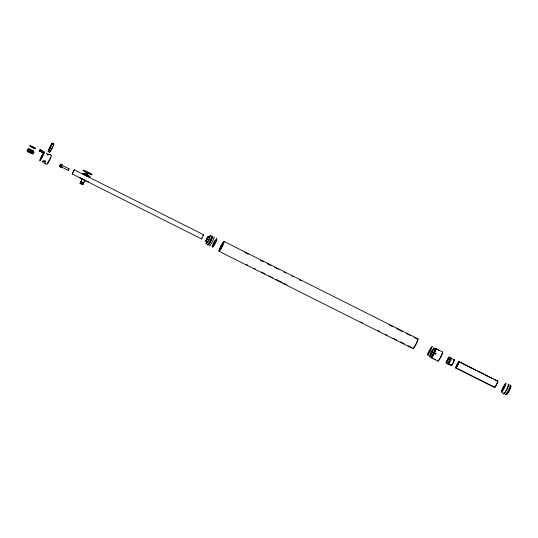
<?xml version="1.0" encoding="UTF-8"?>
<svg xmlns="http://www.w3.org/2000/svg" width="538" height="538" viewBox="0 0 538 538"><rect width="100%" height="100%" fill="white"/><g stroke="black" fill="none" stroke-linecap="round" stroke-linejoin="round"><path stroke-width="0.81" d="M216.343 238.448L216.774 238.811L216.579 238.28M60.101 167.083L61.695 164.157L61.413 164.372M62.038 165.314L69.019 168.824L68.568 169.961L68.265 170.385L61.278 166.881L61.352 166.524M68.265 170.385L68.508 169.645M428.1 354.905C427.562 355.356 431.489 349.707 431.698 347.777M50.411 150.31C50.646 151.346 53.094 146.571 52.442 146.356M62.058 165.401L61.89 165.859M212.638 246.727L215.698 240.15M431.785 346.687L432.33 346.66M45.017 160.499L44.23 162.227A5.104 0.612 -63.3 0 0 45.246 161.931L45.461 161.582L43.652 160.674L43.43 161.023A5.104 0.612 -63.3 0 1 42.341 161.629M53.538 144.043L51.991 143.269A5.104 0.612 -63.3 0 0 51.406 143.976L48.043 150.896A5.104 0.612 -63.3 0 0 48.077 151.487L49.281 150.068L52.253 143.727A5.104 0.612 -63.3 0 0 52.287 143.182L53.861 143.888M49.55 151.924A5.104 0.612 -63.3 0 0 49.63 152.267L50.834 150.848L53.807 144.507A5.104 0.612 -63.3 0 0 53.84 143.962M201.804 238.011L201.615 238.959L203.64 234.79L74.311 169.853L73.208 171.501L72.287 174.03L201.615 238.959M216.236 239.598C215.98 242.039 212.476 245.94 212.618 247.023M216.801 239.746C213.727 249.235 209.134 249.76 215.234 239.807M428.268 354.28L431.16 348.335M61.312 166.471L61.103 167.244L62.152 164.971M61.211 166.558C59.926 169.853 63.551 163.303 62.011 165.025M50.115 148.851L50.31 148.414M31.587 152.96L32.092 151.918L32.589 151.931L28.971 150.263L32.159 151.958L31.661 153.007L32.018 153.323L28.4 151.662L31.661 153.007M39.281 151.037L39.933 149.84A5.104 0.612 -63.3 0 1 40.236 149.752L39.281 151.037L43.887 152.974L44.398 151.931L40.256 149.853M52.004 143.256L51.399 144.493L52.28 143.175M83.04 174.554L83.632 173.337L84.042 173.492A5.104 0.558 25.9 0 1 89.812 176.39L89.51 177.802M80.034 183.27L82.058 179.1L84.93 180.398L82.906 184.568L82.206 184.379A5.104 0.558 25.9 0 1 80.505 183.525L80.034 183.27L82.906 184.568M80.216 183.216L82.24 179.046M82.724 184.621L84.93 180.398M61.735 166.403L61.944 165.993M50.653 147.728L50.888 147.298M68.608 169.436L69.046 168.838M61.588 166.45L61.278 166.881M432.323 346.889L431.785 346.701M203.088 235.476L203.64 234.79M431.18 347.252C430.851 348.12 425.329 356.169 428.396 355.295M72.287 174.03L74.311 169.853M434.966 353.291L435.76 353.755L434.953 354.118M50.296 157.257L50.323 157.251A2.912 0.35 -63.3 0 1 50.296 157.768M83.632 173.337L82.522 173.66L82.818 173.855A5.104 0.558 25.9 0 0 88.588 176.753L90.102 176.585M437.508 349.498L436.6 349.054L437.515 349.485M434.321 359.229L435.229 359.673L434.327 359.25M49.496 154.433L50.397 154.89M45.071 163.539L45.979 163.989L45.091 163.572M502.398 392.827L502.741 392.935M49.57 154.446L50.397 154.857M85.266 180.277L84.419 179.921M84.748 180.452L84.802 180.479A5.104 0.558 25.9 0 0 88.555 181.837M450.346 357.763L454.274 359.619M448.672 363.984L451.55 365.342M447.529 363.688L451.456 365.544M84.19 179.813L83.511 179.477M502.593 392.948L503.017 393.11M52.112 144.238L53.665 145.018M49.281 150.068L50.834 150.848M223.916 241.401L417.905 338.805M244.682 252.349L248.428 254.232M260.412 260.251L263.405 261.75M267.151 263.633L270.896 265.51M274.642 267.393L278.388 269.276M284.38 272.282L285.88 273.035M291.872 276.041L293.365 276.794M299.357 279.8L300.856 280.554M389.236 324.932L392.982 326.815M396.728 328.691L402.72 331.704M406.466 333.58L410.212 335.463M413.957 337.339L417.703 339.222A5.071 0.605 -63.3 0 1 416.567 342.935A5.071 0.605 -63.3 0 1 413.574 348.079M435.921 348.658L442.639 352.034M39.785 149.994L41.856 151.03M39.751 150.902L43.887 152.974M458.981 361.536L497.785 381.018M458.86 361.798L476.016 370.413M477.509 371.166L483.48 374.159M484.973 374.912L493.178 379.034M494.671 379.781L497.657 381.281M455.948 367.79L493.998 386.896M455.82 368.053L494.617 387.535M42.522 161.003L44.331 161.911M246.269 264.427L247.769 265.18M253.761 268.193L255.261 268.939M261.253 271.952L264.992 273.829M268.738 275.712L272.484 277.595M276.229 279.471L282.221 282.484M283.721 283.23L286.714 284.736M360.863 321.966L362.363 322.719M378.093 330.614L379.593 331.368M385.585 334.38L387.084 335.127M393.076 338.14L396.822 340.016M400.561 341.899L404.307 343.782M408.053 345.658L411.799 347.541M431.328 357.77L438.046 361.139M219.101 251.307L413.097 348.711M82.058 179.1L82.005 179.073A5.104 0.558 25.9 0 1 80.034 177.849M83.101 179.248L82.509 178.872M79.812 177.674A5.104 0.558 25.9 0 1 79.974 177.291M417.596 339.041A5.541 0.659 -63.3 0 1 416.042 344.152A5.541 0.659 -63.3 0 1 412.982 348.173M497.287 381.536A3.645 0.437 -63.3 0 1 496.769 384.112A3.645 0.437 -63.3 0 1 494.543 387.178M497.468 381.422A3.349 0.403 -63.3 0 1 496.722 384.125A3.349 0.403 -63.3 0 1 494.657 387.212M494.678 386.95A3.349 0.403 -63.3 0 1 494.799 386.506M509.782 385.215A5.541 0.659 -63.3 0 1 508.316 390.211A5.541 0.659 -63.3 0 1 505.269 394.159M510.501 387.104A3.719 0.444 -63.3 0 1 509.573 389.781A3.719 0.444 -63.3 0 1 507.664 393.191M507.374 393.54A3.719 0.444 -63.3 0 1 507.085 393.513M508.228 384.435A5.541 0.659 -63.3 0 1 507.509 387.891A5.541 0.659 -63.3 0 1 503.864 393.991L503.756 394.024A5.541 0.659 -63.3 0 1 503.81 393.043M508.074 384.798A5.104 0.612 -63.3 0 1 507.139 388.544A5.104 0.612 -63.3 0 1 503.884 393.587M510.784 386.015A4.99 0.599 -63.3 0 1 509.439 390.413A4.99 0.599 -63.3 0 1 506.5 394.67M506.507 394.495A4.99 0.599 -63.3 0 1 506.635 393.944M209.006 237.655A2.925 0.35 -63.3 0 1 209.43 237.843A2.925 0.35 -63.3 0 1 207.729 241.347A2.925 0.35 -63.3 0 1 206.948 241.892M213.828 237.137A5.017 0.599 -63.3 0 1 212.618 241.273A5.017 0.599 -63.3 0 1 209.551 245.947L209.524 245.832A5.017 0.599 -63.3 0 1 209.538 245.658M211.784 237.097A5.017 0.599 -63.3 0 1 212.376 237.661A5.017 0.599 -63.3 0 1 209.531 243.519A5.017 0.599 -63.3 0 1 208.105 244.669M211.992 237.029A4.459 0.531 -63.3 0 1 210.936 240.809A4.459 0.531 -63.3 0 1 208.32 244.454M211.71 236.074A5.017 0.599 -63.3 0 1 210.217 240.768A5.017 0.599 -63.3 0 1 207.412 244.588M211.696 236.444A4.459 0.531 -63.3 0 1 210.533 239.982A4.459 0.531 -63.3 0 1 207.944 244.313M208.892 237.245A5.017 0.599 -63.3 0 1 210.345 236.337A5.017 0.599 -63.3 0 1 206.982 243.129A5.017 0.599 -63.3 0 1 206.511 242.053M442.444 352.094A5.104 0.612 -63.3 0 1 442.498 353.103L442.364 353.5A5.104 0.612 -63.3 0 1 441.537 355.504L440.999 356.64A5.104 0.612 -63.3 0 1 439.546 359.317L439.27 359.754A5.104 0.612 -63.3 0 1 438.019 360.695M435.181 349.33A5.104 0.612 -63.3 0 1 435.592 350.272A5.104 0.612 -63.3 0 1 432.639 356.237A5.104 0.612 -63.3 0 1 431.362 357.037M435.047 348.59A5.104 0.612 -63.3 0 1 433.608 353.291A5.104 0.612 -63.3 0 1 430.777 357.057M441.96 353.264A3.719 0.444 -63.3 0 1 441.987 353.802M441.819 354.34A3.719 0.444 -63.3 0 1 441.019 356.21L440.817 356.627A3.719 0.444 -63.3 0 1 439.21 359.418M439.055 359.613A3.719 0.444 -63.3 0 1 438.732 359.909M435.195 349.512A4.546 0.545 -63.3 0 1 434.206 353.264A4.546 0.545 -63.3 0 1 431.55 356.876M434.966 348.94A4.546 0.545 -63.3 0 1 433.682 352.995A4.546 0.545 -63.3 0 1 431.012 356.936M450.01 358.026A3.282 0.397 -64.7 0 1 449.365 360.763A3.282 0.397 -64.7 0 1 447.508 363.399M453.803 360.056A3.282 0.397 -64.7 0 1 454.085 360.668A3.282 0.397 -64.7 0 1 452.276 364.549A3.282 0.397 -64.7 0 1 451.469 365.067A3.06 0.377 -64.7 0 0 453.258 362.612A3.06 0.377 -64.7 0 0 453.864 360.056M451.093 358.57A3.06 0.377 -64.7 0 1 451.335 358.597M451.321 358.725A3.06 0.377 -64.7 0 1 450.299 361.428A3.06 0.377 -64.7 0 1 448.88 363.87M448.793 363.95A3.06 0.377 -64.7 0 1 448.645 363.937M451.617 364.697A3.06 0.377 -64.7 0 1 451.691 364.455M449.983 357.925A3.645 0.444 -64.7 0 1 450.293 358.631A3.645 0.444 -64.7 0 1 448.275 362.942A3.645 0.444 -64.7 0 1 447.381 363.493M47.647 155.2A5.104 0.612 -63.3 0 1 48.655 154.904L46.846 153.989A5.104 0.612 -63.3 0 0 46.497 153.391M46.732 163.834A5.104 0.612 -63.3 0 0 46.772 164.426L46.867 164.399A5.104 0.612 -63.3 0 0 49.826 159.631A5.104 0.612 -63.3 0 0 51.292 155.294L51.191 155.327A5.104 0.612 -63.3 0 0 50.888 155.596M45.212 161.158A2.912 0.35 -63.3 0 1 45.118 161.151M50.041 158.488A2.912 0.35 -63.3 0 1 49.785 159.087M49.637 159.403A2.912 0.35 -63.3 0 1 49.153 160.385M48.985 160.701A2.912 0.35 -63.3 0 1 48.655 161.286M48.346 161.783A2.912 0.35 -63.3 0 1 48.205 161.992M48.077 162.167A2.912 0.35 -63.3 0 1 47.795 162.456L47.741 162.469A2.912 0.35 -63.3 0 1 47.694 162.274M44.398 151.945A5.104 0.612 -63.3 0 1 41.581 158.522A5.104 0.612 -63.3 0 1 39.906 159.779A5.104 0.612 -63.3 0 1 43.491 152.631M86.658 173.996C85.818 175.812 85.3 172.409 86.658 173.996M87.001 173.895C86.147 175.724 85.656 172.308 87.001 173.895M87.237 173.512L87.633 174.083L88.219 173.727L84.957 171.245L90.202 173.787L87.943 173.041L87.237 173.512M435.141 353.553C436.143 355.342 436.338 351.913 435.141 353.553M59.516 166.356L60.72 164.137L59.516 166.356M82.556 182.604C81.48 184.635 81.05 180.815 82.731 182.395C82.22 184.689 80.996 180.903 82.556 182.604M446.728 361.825L448.49 358.274L446.728 361.825M41.11 158.044L42.979 154.547L41.11 158.044M49.025 149.396L50.868 145.879L49.025 149.396M59.711 166.013L60.485 164.534L59.711 166.013M430.877 353.943L432.72 350.48L430.877 353.943M205.886 240.937L207.002 239.551L207.991 236.962L205.886 240.937M87.896 173.7C86.826 175.368 86.806 171.972 87.896 173.7M40.289 151.36L41.325 151.877L40.289 151.36M40.895 150.115L41.93 150.633L40.895 150.115M29.98 145.865C35.925 150.25 38.09 148.522 29.98 145.865M28.588 148.73C34.533 153.115 36.698 151.386 28.588 148.73M83.726 173.821C89.389 178.004 91.453 176.356 83.726 173.821M432.202 358.16L433.097 358.604L432.202 358.16M48.467 151.635L49.361 152.093L48.514 151.642M439.526 350.561L438.739 350.137L439.586 350.514M88.656 172.429L88.084 172.14A5.104 0.558 25.9 0 0 83.054 170.243A5.104 0.558 25.9 0 0 86.504 172.604L87.069 172.893A5.104 0.558 25.9 0 0 92.106 174.789A5.104 0.558 25.9 0 0 88.656 172.429M30.794 146.625A3.282 0.363 25.9 0 0 35.602 148.69A3.282 0.363 25.9 0 0 31.681 146.37A3.282 0.363 25.9 0 0 30.794 146.625M28.057 151.77A3.645 0.397 25.9 0 0 33.41 154.07A3.645 0.397 25.9 0 0 29.065 151.501A3.645 0.397 25.9 0 0 28.057 151.77M28.689 150.472A3.645 0.397 25.9 0 0 34.042 152.765A3.645 0.397 25.9 0 0 29.704 150.196A3.645 0.397 25.9 0 0 28.689 150.472M28.897 150.532A3.282 0.363 25.9 0 0 33.706 152.597A3.282 0.363 25.9 0 0 29.785 150.277A3.282 0.363 25.9 0 0 28.897 150.532M220.419 249.679A5.541 0.659 -63.3 0 0 224.057 241.508A5.541 0.659 -63.3 0 0 220.055 247.883A5.541 0.659 -63.3 0 0 220.419 249.679M220.506 249.397A5.071 0.605 -63.3 0 0 223.842 241.918A5.071 0.605 -63.3 0 0 220.176 247.756A5.071 0.605 -63.3 0 0 220.506 249.397M456.681 366.983A3.645 0.437 -63.3 0 0 459.075 361.603A3.645 0.437 -63.3 0 0 456.446 365.8A3.645 0.437 -63.3 0 0 456.681 366.983M456.742 366.808A3.349 0.403 -63.3 0 0 458.941 361.859A3.349 0.403 -63.3 0 0 456.52 365.719A3.349 0.403 -63.3 0 0 456.742 366.808M503.111 389.64A3.719 0.444 -63.3 0 0 505.296 384.448A3.719 0.444 -63.3 0 0 502.465 389.209A3.719 0.444 -63.3 0 0 503.111 389.64M502.774 390.568A5.104 0.612 -63.3 0 0 505.949 383.244A5.104 0.612 -63.3 0 0 502.142 389.485A5.104 0.612 -63.3 0 0 502.774 390.568M206.478 240.641A2.925 0.35 -63.3 0 0 208.28 236.444A2.925 0.35 -63.3 0 0 206.094 240.056A2.925 0.35 -63.3 0 0 206.478 240.641M431.099 354.872A5.104 0.612 -63.3 0 0 434.099 347.743A5.104 0.612 -63.3 0 0 430.212 354.28A5.104 0.612 -63.3 0 0 431.099 354.872M447.159 362A3.645 0.444 -64.7 0 0 449.19 356.835A3.645 0.444 -64.7 0 0 446.527 361.536A3.645 0.444 -64.7 0 0 447.159 362"/></g></svg>
